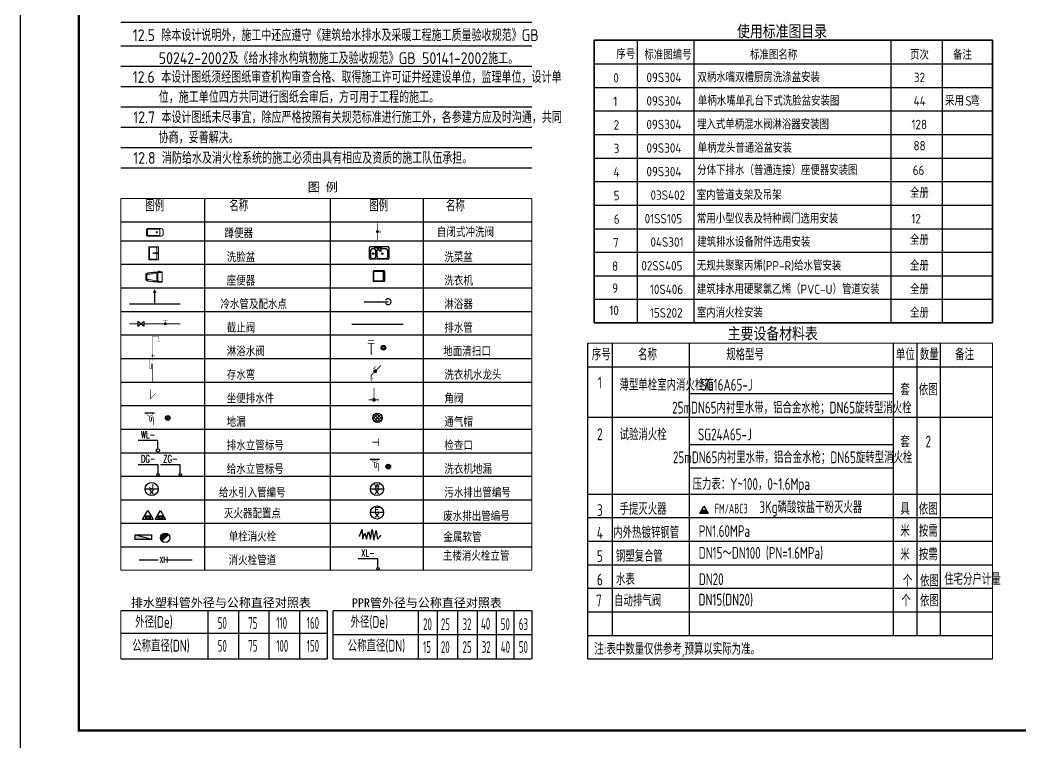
# Model space of a CAD drawing. Extents: x -287580 to -53108, y -522338 to -82629.
# Drawn here: x -265243 to -222749, y -316940 to -286238 of the extents above; entities that cross this region are included whole.
import ezdxf
from ezdxf.enums import TextEntityAlignment as Align

# ---------------------------------------------------------------- set-up
doc = ezdxf.new("R2010")
doc.units = 0
doc.header["$LTSCALE"] = 1000
doc.header["$MEASUREMENT"] = 0
doc.linetypes.add('DASH', pattern=[0.35, 0.25, -0.1])
for name, color, linetype in [('0js', 3, 'Continuous'), ('EQUIP_污水', 7, 'Continuous'), ('EQUIP_消火栓', 10, 'Continuous'), ('EQUIP_给水', 7, 'Continuous'), ('FIXTURE', 143, 'Continuous'), ('JZ_  PUB_TEXT', 7, 'Continuous'), ('JZ_JIAJU', 7, 'Continuous'), ('LVTRY', 6, 'Continuous'), ('PIPE-消防', 1, 'Continuous'), ('PIPE-给水', 3, 'Continuous'), ('PIPE-雨水', 4, 'Continuous'), ('PUB_TEXT', 7, 'Continuous'), ('PUB_TITLE', 146, 'Continuous'), ('TEXT_消防', 4, 'Continuous'), ('TWT_TEXT', 7, 'Continuous'), ('VALVE_消防', 7, 'Continuous'), ('W', 7, 'Continuous'), ('WP_F_PJ', 7, 'Continuous'), ('WP_G', 3, 'Continuous'), ('WP_G_LGBH', 6, 'Continuous'), ('WP_G_PJ', 7, 'Continuous'), ('WP_P', 2, 'DASH'), ('WP_P_LG', 2, 'Continuous'), ('WP_P_LGBH', 4, 'Continuous'), ('WP_P_PJ', 7, 'Continuous')]:
    doc.layers.add(name, color=color, linetype=linetype)
for name, color, linetype, lineweight in [('JZ_PUB_TEXT', 7, 'Continuous', 9), ('厨房卫生间家具', 5, 'Continuous', 9), ('洁、厨具', 8, 'Continuous', 9)]:
    doc.layers.add(name, color=color, linetype=linetype, lineweight=lineweight)
doc.styles.add('-黑体', font='simhei.ttf', dxfattribs={"width": 0.8})
doc.styles.add('_HZTXT', font='gbenor.shx', dxfattribs={"bigfont": 'gbcbig.shx'})
doc.styles.add('_TWT_CIRCLE', font='COMPLEX', dxfattribs={"width": 1.1, "height": 3, "bigfont": 'HZTXT'})
doc.styles.add('_TWT_DIM', font='gbenor', dxfattribs={"bigfont": 'gbcbig'})
doc.styles.add('_TWT_PIPETEXT', font='SIMPLEX', dxfattribs={"width": 0.8, "height": 1.6, "bigfont": 'HZTXT'})
doc.styles.add('C3', font='txt_____.ttf', dxfattribs={"width": 0.75, "bigfont": 'HZTXT'})
doc.styles.add('DIM_FONT', font='simplex_.ttf', dxfattribs={"width": 0.7, "bigfont": 'GBCBIG'})
doc.styles.add('hnurban', font='gbenor.shx', dxfattribs={"width": 0.8, "bigfont": 'gbcbig.shx'})
doc.styles.add('HZ', font='gbenor.shx', dxfattribs={"bigfont": 'gbcbig.shx'})
doc.styles.add('HZ2', font='ROMAND.SHX', dxfattribs={"width": 0.7, "bigfont": 'HZTXT.SHX'})
doc.styles.get("Standard").update_dxf_attribs({"font": 'gbenor.shx', "bigfont": 'gbcbig.shx'})
doc.styles.add('图签（1）', font='simhei.ttf')
doc.styles.add('给排水字体', font='gbenor.shx', dxfattribs={"bigfont": 'gbcbig.shx'})

# ---------------------------------------------------------------- blocks, each defined once
blk = doc.blocks.new('M_E25ESP')
at = {"color": 0, "linetype": 'ByBlock'}
for p, q in [((0, -307), (0, 307)), ((31, 337), (419, 337)), ((48, 2), (57, -12)), ((59, 31), (163, 70)), ((82, 245), (82, 40)), ((173, 53), (87, -18)), ((358, 307), (143, 307)), ((163, 70), (173, 53)), ((419, -20), (419, 245)), ((450, 307), (450, -307)), ((419, -338), (31, -338)), ((82, -184), (82, -245)), ((143, -82), (358, -82)), ((358, -123), (143, -123)), ((143, -307), (358, -307)), ((419, -245), (419, -184))]:
    blk.add_line(p, q, dxfattribs=at)
for centre, radius in [((51, 61), 20.5), ((251, 112), 25.6), ((51, -61), 20.5), ((51, -143), 20.5), ((251, -210), 25.6)]:
    blk.add_circle(centre, radius, dxfattribs=at)
for centre, radius, start, end in [((31, 307), 30.7, 90, 180), ((66, 12), 20.5, 110.5377, 210), ((143, 245), 61.4, 90, 180), ((358, 245), 61.4, 0, 90), ((419, 307), 30.7, 0, 90), ((31, -307), 30.7, 180, 270), ((74, -2), 20.5, 210, 309.4623), ((143, -20), 61.4, 180, 270), ((143, -184), 61.4, 90, 180), ((143, -245), 61.4, 180, 270), ((358, -20), 61.4, 270, 0), ((358, -184), 61.4, 0, 90), ((358, -245), 61.4, 270, 0), ((419, -307), 30.7, 270, 0)]:
    blk.add_arc(centre, radius, start, end, dxfattribs=at)
at = {"style": 'DIM_FONT', "width": 0.8, "flags": 9}
for tag in ['YSIZE', 'XSIZE']:
    blk.add_attdef(tag, (0, 0), '', height=0.5, dxfattribs=at)
blk = doc.blocks.new('$VA002_1')
blk.add_lwpolyline([(-0.5, 0.4), (-0.5, -0.4), (0.5, 0.4), (0.5, -0.4)], close=True)
at = {"style": 'C3', "width": 0.75, "flags": 1}
for tag in ['UNIT', 'WHAT', 'SPEC']:
    blk.add_attdef(tag, (0, 0), '', height=0.001, dxfattribs=at)
blk = doc.blocks.new('$VA001_1')
at = {"const_width": 15}
for points in [[(-100, 150), (100, 150)], [(0, 150), (0, 0)]]:
    blk.add_lwpolyline(points, dxfattribs=at)
at = {"const_width": 62.5}
blk.add_lwpolyline([(-31, 0, 1), (31, 0, 1)], format="xyb", close=True, dxfattribs=at)
at = {"width": 0.7, "flags": 1}
for tag in ['WHAT', 'SPEC', 'UNIT']:
    blk.add_attdef(tag, (58, 105), '', height=0.001, dxfattribs=at)
blk = doc.blocks.new('$GS010_2')
for points, const_width in [([(170, 0), (170, 400)], 30), ([(0, 0), (320, 0)], 30), ([(318, -60), (318, 70)], 15)]:
    blk.add_lwpolyline(points, dxfattribs=dict(const_width=const_width))
at = {"const_width": 62.5}
blk.add_lwpolyline([(139, 0, -1), (201, 0, -1)], format="xyb", close=True, dxfattribs=at)
at = {"style": 'HZ', "width": 0.7, "flags": 1}
for tag in ['UNIT', 'WHAT', 'SPEC']:
    blk.add_attdef(tag, (0, 0), '', height=0.001, dxfattribs=at)
blk = doc.blocks.new('$GS012_2')
for points, const_width in [([(0, 0), (0, 1600), (400, 1600), (400, 1400)], 30), ([(0, 328), (113, 328)], 5), ([(113, 393), (113, 263)], 15)]:
    blk.add_lwpolyline(points, dxfattribs=dict(const_width=const_width))
at = {"const_width": 5}
blk.add_lwpolyline([(400, 1400), (325, 1270), (475, 1270)], close=True, dxfattribs=at)
at = {"const_width": 62.5}
blk.add_lwpolyline([(-31, 328, 1), (31, 328, 1)], format="xyb", close=True, dxfattribs=at)
at = {"style": 'HZ', "width": 0.7, "flags": 1}
for tag in ['UNIT', 'WHAT', 'SPEC']:
    blk.add_attdef(tag, (0, 0), '', height=0.001, dxfattribs=at)
blk = doc.blocks.new('$GS003_3')
for points, const_width in [([(0, 0), (-318, -318), (-318, -398)], 30), ([(-254, -116), (-171, -33)], 15), ([(-202, -186), (-202, -64)], 10), ([(-318, -398), (-254, -424), (-365, -443), (-295, -472), (-333, -483), (-304, -501), (-320, -518)], 10)]:
    blk.add_lwpolyline(points, dxfattribs=dict(const_width=const_width))
at = {"const_width": 62.5}
blk.add_lwpolyline([(-217, -186, 1), (-155, -186, 1)], format="xyb", close=True, dxfattribs=at)
at = {"style": 'HZ', "width": 0.7, "flags": 1}
for tag in ['UNIT', 'WHAT', 'SPEC']:
    blk.add_attdef(tag, (0, 0), '', height=0.001, dxfattribs=at)
blk = doc.blocks.new('2131')
for p, q in [((-145, -39), (39, 145)), ((-39, -145), (145, 39)), ((44, 44), (106, 106)), ((-106, -106), (-44, -44))]:
    blk.add_line(p, q)
for radius in [150, 61.7]:
    blk.add_circle((0, 0), radius)
blk = doc.blocks.new('$PS001_0')
for p, q in [((-0.48, -0.12), (0.12, 0.48)), ((-0.35, -0.35), (0.35, 0.35)), ((-0.12, -0.49), (0.49, 0.12))]:
    blk.add_line(p, q)
blk.add_circle((0, 0), 0.5)
at = {"style": 'HZ', "width": 0.7, "flags": 1}
for tag in ['UNIT', 'WHAT', 'SPEC']:
    blk.add_attdef(tag, (0, 0), '', height=0.001, dxfattribs=at)
blk = doc.blocks.new('$LIGUAN')
at = {"color": 0, "linetype": 'Continuous'}
blk.add_circle((0, 0), 0.5, dxfattribs=at)
at = {"color": 0, "flags": 1}
for tag in ['THICK', 'BG_D', 'BG_T']:
    blk.add_attdef(tag, (0, 0), '', height=0.0001, dxfattribs=at)
blk = doc.blocks.new('$lvtry$00000168')
at = {"color": 0}
blk.add_line((0, 0), (0, -395), dxfattribs=at)
blk.add_arc((0, -395), 50, 121.0332, 58.9668, dxfattribs=at)
for p in [(0, 0), (0, -223)]:
    blk.add_point(p, dxfattribs=at)
blk = doc.blocks.new('$ATTACHMENT$00000053')
at = {"const_width": 30}
blk.add_lwpolyline([(0, 0), (0, 946, 1), (-75, 946), (-75, 746, -1), (-150, 746), (-150, 1244)], format="xyb", dxfattribs=at)
blk = doc.blocks.new('$ATTACHMENT$00000063')
at = {"const_width": 30}
blk.add_lwpolyline([(0, 0), (-283, -283), (-283, 217)], dxfattribs=at)
blk = doc.blocks.new('$ATTACHMENT$00000073')
at = {"const_width": 20}
for points in [[(0, 0), (150, 0)], [(150, 90), (150, -90)]]:
    blk.add_lwpolyline(points, dxfattribs=at)
blk = doc.blocks.new('$plan$00000401')
at = {"layer": 'JZ_JIAJU'}
for p, q in [((-276, 0), (276, 0)), ((-300, -576), (-300, -24)), ((-276, -528), (-276, -36)), ((-264, -24), (264, -24)), ((264, -540), (-264, -540)), ((276, -36), (276, -528)), ((300, -24), (300, -576)), ((276, -600), (-276, -600))]:
    blk.add_line(p, q, dxfattribs=at)
at = {"layer": 'JZ_JIAJU', "lineweight": 13}
blk.add_line((-218, -582), (-242, -558), dxfattribs=at)
at = {"layer": 'JZ_JIAJU'}
for centre, radius in [((-230, -570), 23.2), ((234, -568), 17.2)]:
    blk.add_circle(centre, radius, dxfattribs=at)
at = {"layer": 'JZ_JIAJU', "lineweight": 13}
blk.add_circle((-230, -570), 17.2, dxfattribs=at)
at = {"layer": 'JZ_JIAJU'}
for centre, radius, start, end in [((-276, -24), 24, 90, 180), ((276, -24), 24, 0, 90), ((-264, -36), 12, 90, 180), ((-264, -528), 12, 180, 270), ((264, -36), 12, 0, 90), ((264, -528), 12, 270, 0), ((-276, -576), 24, 180, 270), ((276, -576), 24, 270, 0)]:
    blk.add_arc(centre, radius, start, end, dxfattribs=at)
blk = doc.blocks.new('$PS024_1')
blk.add_line((-348, 500), (52, 500))
for points, const_width in [([(-275, 500, 1.067664), (-25, 500)], 20), ([(0, 0), (0, 288, 1), (-75, 288), (-75, 188, -1), (-150, 188), (-150, 367)], 30)]:
    blk.add_lwpolyline(points, format="xyb", dxfattribs=dict(const_width=const_width))
blk.add_lwpolyline([(-205, 500, 20, 20, 1.159101), (-95, 500, 20, 20, 1.067664)], format="xyseb")
at = {"style": 'HZ', "width": 0.7, "flags": 1}
for tag in ['WHAT', 'SPEC', 'UNIT']:
    blk.add_attdef(tag, (0, 0), '', height=0.001, dxfattribs=at)
blk = doc.blocks.new('$PS020_1')
blk.add_line((-348, 500), (52, 500))
for points, const_width in [([(-275, 500, 1.067664), (-25, 500)], 20), ([(0, 0), (0, 288, 1), (-75, 288), (-75, 188, -1), (-150, 188), (-150, 367)], 30)]:
    blk.add_lwpolyline(points, format="xyb", dxfattribs=dict(const_width=const_width))
at = {"style": 'HZ', "width": 0.7, "flags": 1}
for tag in ['UNIT', 'WHAT', 'SPEC']:
    blk.add_attdef(tag, (0, 0), '', height=0.001, dxfattribs=at)
blk = doc.blocks.new('$PS013_2')
for p, q in [((0.12, 0.01), (-0.49, 0.62)), ((-0.48, 0.38), (0.12, 0.98)), ((-0.35, 0.15), (0.35, 0.85)), ((0.35, 0.15), (-0.35, 0.85)), ((0.48, 0.38), (-0.12, 0.98)), ((-0.12, 0.01), (0.49, 0.62))]:
    blk.add_line(p, q)
blk.add_circle((0, 0.5), 0.5)
blk = doc.blocks.new('$plan$00001615')
for p, q in [((0, 215), (0, -215)), ((12, 190), (2, 220)), ((10, 184), (10, -184)), ((178, 185), (200, 206)), ((227, 142), (417, 134)), ((234, 194), (420, 186)), ((660, 66), (660, -66)), ((680, 81), (680, -81)), ((705, 80), (705, -80)), ((12, -190), (2, -220)), ((110, -214), (110, -221)), ((110, -221), (110, -244)), ((120, -204), (155, -204)), ((120, -254), (155, -254)), ((165, -214), (165, -218)), ((165, -218), (165, -244)), ((178, -185), (200, -206)), ((227, -142), (417, -134)), ((234, -194), (420, -186))]:
    blk.add_line(p, q)
for centre, radius, start, end in [((10, 215), 10, 88.4768, 180), ((-156, -5219), 5446, 81.8474, 88.2504), ((20, 184), 10, 88.346, 180), ((-117, -4544), 4740, 86.5159, 88.346), ((171, 178), 10, 5.8406, 86.5159), ((-1566, 0), 1756, 354.1594, 5.8406), ((189, 206), 11, 1.796, 75.8461), ((-1566, 0), 1778, 353.3507, 6.6493), ((-117, -4544), 4760, 81.1939, 86.1869), ((234, 174), 20, 87.5258, 185.5247), ((-1566, 0), 1788, 354.4753, 5.5247), ((227, 137), 5, 87.5258, 184.3804), ((-1566, 0), 1793, 355.6196, 4.3804), ((-117, -4544), 4708, 80.9226, 83.4971), ((600, 81), 80, 0, 81.1939), ((611, 78), 94.1, 1.0232, 86.7366), ((620, 66), 40, 0, 80.9226), ((10, -215), 10, 180, 271.5232), ((20, -184), 10, 180, 271.654), ((-117, 4544), 4770, 271.5232, 272.7219), ((-117, 4544), 4740, 271.654, 273.4841), ((120, -214), 10, 90, 180), ((120, -244), 10, 180, 270), ((155, -214), 10, 0, 90), ((155, -244), 10, 270, 0), ((-230, 5909), 6140, 273.6867, 277.9206), ((171, -178), 10, 273.4841, 354.1594), ((189, -206), 11, 284.1539, 358.204), ((-117, 4544), 4760, 273.8131, 278.8061), ((234, -174), 20, 174.4753, 272.4742), ((227, -137), 5, 175.6196, 272.4742), ((-117, 4544), 4708, 276.5029, 279.0774), ((600, -81), 80, 278.8061, 0), ((611, -78), 94.1, 273.2634, 358.9768), ((620, -66), 40, 279.0774, 0)]:
    blk.add_arc(centre, radius, start, end)
blk = doc.blocks.new('A$C12722381')
at = {"layer": '洁、厨具'}
for p, q in [((0, 550), (0, 0)), ((420, 550), (0, 550)), ((339, 524), (35, 524)), ((35, 524), (35, 26)), ((339, 290), (339, 524)), ((420, 290), (420, 550)), ((0, 0), (420, 0)), ((35, 26), (339, 26)), ((254, 290), (254, 260)), ((254, 290), (420, 290)), ((254, 260), (420, 260)), ((339, 26), (339, 260)), ((420, 290), (420, 260)), ((420, 0), (420, 260))]:
    blk.add_line(p, q, dxfattribs=at)
at = {"layer": '洁、厨具', "extrusion": (0, 0, -1)}
for major_axis, start_param, end_param in [((-10.3, 10.3), 2.356194490165149, 8.639379797344734), ((7.39, 7.39), 0.785398, 7.068583)]:
    blk.add_ellipse((202, 275), major_axis=major_axis, ratio=1, start_param=start_param, end_param=end_param, dxfattribs=at)
blk = doc.blocks.new('$PS003_0')
blk.add_lwpolyline([(-0.27, 0.24), (0.27, 0.24), (0.27, -0.26), (-0.27, -0.26)], close=True)
blk.add_circle((0, 0), 0.5)
at = {"style": 'HZ', "width": 0.7, "flags": 1}
for tag in ['UNIT', 'WHAT', 'SPEC']:
    blk.add_attdef(tag, (0, 0), '', height=0.001, dxfattribs=at)
blk = doc.blocks.new('$ATTACHMENT$00000067')
for points, const_width in [([(-125, 407), (125, 407)], 20), ([(-100, 500), (100, 500)], 20), ([(0, 407), (0, 0)], 30)]:
    blk.add_lwpolyline(points, dxfattribs=dict(const_width=const_width))
at = {"style": 'HZ', "width": 0.7, "flags": 1}
for tag in ['UNIT', 'WHAT', 'SPEC']:
    blk.add_attdef(tag, (0, 0), '', height=0.001, dxfattribs=at)
blk = doc.blocks.new('255ads')
at = {"layer": 'WP_P_LG', "color": 6, "const_width": 25}
for points in [[(-530227, -207909), (-530297, -207909)], [(-530262, -207859), (-530262, -208164)]]:
    blk.add_lwpolyline(points, dxfattribs=at)
blk = doc.blocks.new('$QC006_2')
for points in [[(0, 260), (150, 0), (-150, 0)], [(-57, 109), (67, 109), (67, 19), (-57, 19)]]:
    blk.add_lwpolyline(points, close=True)
for points in [[(-57, 109), (67, 109), (67, 19), (-57, 109)], [(67, 19), (-57, 109), (-57, 19), (67, 109)], [(67, 109), (67, 19), (-57, 109), (-57, 19)]]:
    blk.add_solid(points)
at = {"style": 'HZ', "flags": 1}
for tag in ['UNIT', 'WHAT', 'SPEC']:
    blk.add_attdef(tag, (0, 0), '', height=0.001, dxfattribs=at)
at = {"style": 'HZ', "width": 0.7}
blk.add_attdef('TXT', (227, -1), '', height=250, dxfattribs=at)
blk = doc.blocks.new('$VALVE$00000546')
for p, q in [((-371, -30), (-282, 187)), ((-282, 187), (-271, -153)), ((-271, -153), (-183, 65)), ((-183, 65), (-127, -153)), ((-127, -153), (-55, 121)), ((-55, 121), (17, -153)), ((17, -153), (72, 191)), ((72, 191), (131, -191)), ((131, -191), (211, 154)), ((211, 154), (261, -156)), ((261, -156), (371, -30))]:
    blk.add_line(p, q)
for p in [(-371, -30), (371, -30)]:
    blk.add_point(p)
blk = doc.blocks.new('$QC001_2')
blk.add_line((-141, 59), (141, 341))
at = {"const_width": 200}
blk.add_lwpolyline([(71, 271, 0.668179), (-100, 200, 0.198912), (-71, 129, 1)], format="xyb", dxfattribs=at)
blk.add_circle((0, 200), 200)
at = {"style": 'HZ', "flags": 1}
for tag in ['UNIT', 'WHAT', 'SPEC']:
    blk.add_attdef(tag, (0, 0), '', height=0.0008, dxfattribs=at)
blk = doc.blocks.new('$TwtSys$00000434')
for p, q in [((-0.5, 0.5), (-0.5, -0.5)), ((-0.5, -0.5), (0.5, 0.5)), ((0.5, 0.5), (-0.5, 0.5)), ((0.5, -0.5), (0.5, 0.5)), ((-0.5, -0.5), (0.5, -0.5))]:
    blk.add_line(p, q)
blk.add_solid([(0.5, -0.5), (0.5, 0.5), (-0.5, -0.5)])
blk = doc.blocks.new('$lvtry$00000200')
at = {"color": 0}
for p, q in [((-110, -40, 0), (-110, -470, 0)), ((100, -30, 0), (-100, -30, 0)), ((110, -470, 0), (110, -40, 0))]:
    blk.add_line(p, q, dxfattribs=at)
at = {"color": 0, "elevation": 0}
blk.add_lwpolyline([(100, 0), (-100, 0, 0.414214), (-140, -40), (-140, -480, 0.414214), (-30, -590), (30, -590, 0.414214), (140, -480), (140, -40, 0.414214)], format="xyb", close=True, dxfattribs=at)
blk.add_lwpolyline([(140, -470), (-140, -470)], dxfattribs=at)
at = {"color": 0}
blk.add_circle((0, -359, 0), 20, dxfattribs=at)
for centre, start, end in [((-100, -40, 0), 90, 180), ((100, -40, 0), 0, 90)]:
    blk.add_arc(centre, 10, start, end, dxfattribs=at)
for p in [(0, 0), (0, -359, 0)]:
    blk.add_point(p, dxfattribs=at)
blk = doc.blocks.new('$ATTACHMENT$00000131')
for points, const_width in [([(0, 0), (0, -700)], 30), ([(0, -350), (100, -350)], 10), ([(100, -290), (100, -420)], 15), ([(150, -290), (150, -420)], 15)]:
    blk.add_lwpolyline(points, dxfattribs=dict(const_width=const_width))
at = {"const_width": 62.5}
blk.add_lwpolyline([(-1, -380, 1), (-1, -317, 1)], format="xyb", close=True, dxfattribs=at)

msp = doc.modelspace()

# ---------------------------------------------------------------- hatches: boundary and pattern name
at = {"layer": 'PIPE-给水'}
for points in [[(-250630.3, -311318.8), (-250630.3, -311293.8), (-250655.3, -311293.8)], [(-250630.3, -311318.8), (-250655.3, -311318.8), (-250655.3, -311293.8)], [(-253224.5, -313370.8), (-253224.5, -313395.8), (-253199.5, -313395.8)], [(-253224.5, -313370.8), (-253199.5, -313370.8), (-253199.5, -313395.8)]]:
    msp.add_hatch(color=256, dxfattribs=at).paths.add_polyline_path(points)

# ---------------------------------------------------------------- linework, layer by layer
at = {"elevation": -397.6}
for points in [[(-236207.9, -306877.6), (-236027.9, -307189.4), (-236387.9, -307189.4)], [(-236276.5, -307058.9), (-236127.7, -307058.9), (-236127.7, -307166.9), (-236276.5, -307166.9)]]:
    msp.add_lwpolyline(points, close=True, dxfattribs=at)
for points in [[(-236276.5, -307058.9, -397.6), (-236127.7, -307058.9, -397.6), (-236127.7, -307166.9, -397.6), (-236276.5, -307058.9, -397.6)], [(-236127.7, -307166.9, -397.6), (-236276.5, -307058.9, -397.6), (-236276.5, -307166.9, -397.6), (-236127.7, -307058.9, -397.6)], [(-236127.7, -307058.9, -397.6), (-236127.7, -307166.9, -397.6), (-236276.5, -307058.9, -397.6), (-236276.5, -307166.9, -397.6)]]:
    msp.add_solid(points)
at = {"layer": '0js', "color": 249}
for p, q in [((-260966, -286330.9), (-243515.5, -286330.9)), ((-240872.5, -287099, -397.6), (-223956, -287099, -397.6)), ((-239041.4, -287099, -397.6), (-239041.4, -299099, -397.6)), ((-236641.4, -287099, -397.6), (-236641.4, -299099, -397.6)), ((-228271.5, -287099, -397.6), (-228271.5, -299099, -397.6)), ((-226101.2, -287099, -397.6), (-226101.2, -299099, -397.6)), ((-260966, -287330.9), (-243515.5, -287330.9)), ((-240872.5, -288099, -397.6), (-223956, -288099, -397.6)), ((-260966, -288194.7), (-243515.5, -288194.7)), ((-260966, -289058.5), (-243515.5, -289058.5)), ((-240872.5, -289099, -397.6), (-223956, -289099, -397.6)), ((-260966, -289922.3), (-243515.5, -289922.3)), ((-240872.5, -290099, -397.6), (-223956, -290099, -397.6)), ((-226101.2, -290099, -397.6), (-226101.2, -294099, -397.6)), ((-260966, -290786.1), (-243515.5, -290786.1)), ((-240872.5, -291099, -397.6), (-223956, -291099, -397.6)), ((-260966, -291649.9), (-243515.5, -291649.9)), ((-240872.5, -292099, -397.6), (-223956, -292099, -397.6)), ((-260966, -292513.7), (-243515.5, -292513.7)), ((-240872.5, -293099, -397.6), (-223956, -293099, -397.6)), ((-240872.5, -294099, -397.6), (-223956, -294099, -397.6)), ((-240872.5, -295099, -397.6), (-223956, -295099, -397.6)), ((-240872.5, -296099, -397.6), (-223956, -296099, -397.6)), ((-240872.5, -297099, -397.6), (-223956, -297099, -397.6)), ((-240872.5, -297099, -397.6), (-223956, -297099, -397.6)), ((-240872.5, -298099, -397.6), (-223956, -298099, -397.6)), ((-240872.5, -298099, -397.6), (-223956, -298099, -397.6)), ((-240108.7, -299959.7, -397.6), (-240108.7, -312370.8, -397.6)), ((-236829.9, -299959.7, -397.6), (-236829.9, -312370.8, -397.6)), ((-228168.4, -299959.7, -397.6), (-228168.4, -305261, -397.6)), ((-227168.4, -299959.7, -397.6), (-227168.4, -305261, -397.6)), ((-226177.6, -299959.7, -397.6), (-226177.6, -312370.8, -397.6)), ((-241143.3, -300959.7, -397.6), (-223956, -300959.7, -397.6)), ((-236829.9, -302099.9, -397.6), (-228168.4, -302099.9, -397.6)), ((-228168.4, -302118.1, -397.6), (-228168.4, -302300.9, -397.6)), ((-241143.3, -303099.9, -397.6), (-223956, -303099.9, -397.6)), ((-236829.9, -304261, -397.6), (-228168.4, -304261, -397.6)), ((-236829.9, -305261, -397.6), (-228168.4, -305261, -397.6)), ((-228168.4, -305261, -397.6), (-228168.4, -312370.8, -397.6)), ((-227168.4, -305261, -397.6), (-227168.4, -312370.8, -397.6)), ((-241143.3, -306370.8, -397.6), (-223956, -306370.8, -397.6)), ((-241143.3, -307370.8, -397.6), (-223956, -307370.8, -397.6)), ((-241143.3, -307370.8, -397.6), (-223956, -307370.8, -397.6)), ((-241143.3, -308370.8, -397.6), (-223956, -308370.8, -397.6)), ((-241143.3, -308370.8, -397.6), (-225755.1, -308370.8, -397.6)), ((-241143.3, -309370.8, -397.6), (-223956, -309370.8, -397.6)), ((-241143.3, -309370.8, -397.6), (-223956, -309370.8, -397.6)), ((-241143.3, -310370.8, -397.6), (-225755.1, -310370.8, -397.6)), ((-225755.1, -310370.8, -397.6), (-223956, -310370.8, -397.6)), ((-225755.1, -310370.8, -397.6), (-223956, -310370.8, -397.6)), ((-241143.3, -311370.8, -397.6), (-223956, -311370.8, -397.6)), ((-241143.3, -312370.8, -397.6), (-223956, -312370.8, -397.6)), ((-225755.1, -312370.8, -397.6), (-223956, -312370.8, -397.6))]:
    msp.add_line(p, q, dxfattribs=at)
at = {"layer": '0js', "color": 5, "linetype": 'DASH'}
msp.add_line((-241143.3, -308370.8, -397.6), (-228168.4, -308370.8, -397.6), dxfattribs=at)
at = {"layer": '0js'}
msp.add_line((-241143.3, -313370.8, -397.6), (-223956, -313370.8, -397.6), dxfattribs=at)
at = {"layer": '0js', "const_width": 50}
for points, elevation in [([(-241143.3, -299959.7), (-223956, -299959.7)], -397.6), ([(-241143.3, -299959.7), (-241143.3, -313370.8)], -397.6), ([(-223956, -299959.7), (-223956, -313370.8)], 126.9), ([(-241143.3, -313370.8), (-223956, -313370.8)], -397.6)]:
    msp.add_lwpolyline(points, dxfattribs=dict(at, elevation=elevation))
at = {"layer": 'JZ_  PUB_TEXT'}
msp.add_line((-227168.4, -302118.1, -397.6), (-227168.4, -302300.9, -397.6), dxfattribs=at)
at = {"layer": 'PIPE-消防', "linetype": 'Continuous', "const_width": 50}
for points in [[(-260195.2, -309166.8), (-259369.7, -309166.8)], [(-259010.6, -309166.8), (-257931.8, -309166.8)]]:
    msp.add_lwpolyline(points, dxfattribs=at)
at = {"layer": 'PIPE-给水'}
msp.add_line((-240371.1, -287099, -397.6), (-224442.7, -287099, -397.6), dxfattribs=at)
at = {"layer": 'PIPE-给水', "const_width": 70}
msp.add_lwpolyline([(-240872.5, -287093.2), (-240872.5, -299099)], dxfattribs=at)
for points, elevation in [([(-240872.5, -287099), (-223956, -287099)], -397.6), ([(-223956, -287089.2), (-223956, -299099)], 126.9), ([(-240872.5, -299099), (-223956, -299099)], -397.6)]:
    msp.add_lwpolyline(points, dxfattribs=dict(at, elevation=elevation))
at = {"layer": 'PIPE-雨水', "color": 249, "linetype": 'ByBlock'}
for p, q in [((-257411.5, -293816), (-257411.5, -309601.9)), ((-252077.3, -293816), (-252077.3, -309601.9)), ((-248121.9, -293816), (-248121.9, -309601.9)), ((-260966, -294810.7), (-243515.5, -294810.7)), ((-260966, -295611.7), (-243515.5, -295611.7)), ((-260966, -296611.7), (-243515.5, -296611.7)), ((-260966, -297611.7), (-243515.5, -297611.7)), ((-260966, -298611.7), (-243515.5, -298611.7)), ((-260966, -299611.7), (-243515.5, -299611.7)), ((-260966, -300611.7), (-243515.5, -300611.7)), ((-260966, -301611.7), (-243515.5, -301611.7)), ((-260966, -302611.7), (-243515.5, -302611.7)), ((-260966, -303611.7), (-243515.5, -303611.7)), ((-260966, -304611.7), (-243515.5, -304611.7)), ((-260966, -305611.7), (-243515.5, -305611.7)), ((-260966, -306611.7), (-243515.5, -306611.7)), ((-260966, -307611.7), (-243515.5, -307611.7)), ((-260966, -308611.7), (-243515.5, -308611.7)), ((-257269.1, -311318.8), (-257269.1, -313370.8)), ((-255973, -311318.8), (-255973, -313370.8)), ((-254677.1, -311318.8), (-254677.1, -313370.8)), ((-253381.1, -311318.8), (-253381.1, -313370.8)), ((-248340.1, -311318.8), (-248340.1, -313370.8)), ((-247527.1, -311318.8), (-247527.1, -313370.8)), ((-246672.7, -311318.8), (-246672.7, -313370.8)), ((-245831.8, -311318.8), (-245831.8, -313370.8)), ((-245032.4, -311318.8), (-245032.4, -313370.8)), ((-244273.9, -311318.8), (-244273.9, -313370.8)), ((-252195.5, -312290.8), (-260966, -312290.8)), ((-243515.5, -312344.8), (-251955.8, -312344.8))]:
    msp.add_line(p, q, dxfattribs=at)
at = {"layer": 'PIPE-雨水', "linetype": 'ByBlock'}
for p, q in [((-260966, -295611.7), (-249647.5, -295611.7)), ((-243515.5, -311318.8), (-243515.5, -313370.8))]:
    msp.add_line(p, q, dxfattribs=at)
at = {"layer": 'PIPE-雨水', "linetype": 'ByBlock', "const_width": 50}
for points in [[(-260966, -293816), (-243515.5, -293816)], [(-260966, -293816), (-260966, -309601.9)], [(-243515.5, -293816), (-243515.5, -309601.9)], [(-260966, -309601.9), (-243515.5, -309601.9)], [(-260966, -311318.8), (-260966, -313370.8)], [(-260966, -311318.8), (-252195.5, -311318.8)], [(-252195.5, -311318.8), (-252195.5, -313370.8)], [(-251955.8, -311318.8), (-251955.8, -313370.8)], [(-251955.8, -311318.8), (-243515.5, -311318.8)], [(-243515.5, -311318.8), (-243515.5, -313370.8)], [(-252195.5, -313370.8), (-260966, -313370.8)], [(-243515.5, -313370.8), (-251955.8, -313370.8)]]:
    msp.add_lwpolyline(points, dxfattribs=at)
at = {"layer": 'PUB_TITLE'}
msp.add_lwpolyline([(-265242.7, -317415.5), (-181142.7, -317415.5), (-181142.7, -258015.5), (-265242.7, -258015.5)], close=True, dxfattribs=at)
at = {"layer": 'PUB_TITLE', "const_width": 100}
msp.add_lwpolyline([(-262742.7, -316415.5), (-182142.7, -316415.5), (-182142.7, -259015.5), (-262742.7, -259015.5)], close=True, dxfattribs=at)
at = {"layer": 'WP_G', "const_width": 50}
for points in [[(-260606.8, -298296.3), (-258440.1, -298296.3)], [(-260606.8, -299138.4), (-260235, -299138.4)], [(-259985, -299138.4), (-258440.1, -299138.4)]]:
    msp.add_lwpolyline(points, dxfattribs=at)
at = {"layer": 'WP_G_LGBH', "color": 6}
for points in [[(-259382, -305494.8), (-259382, -305123.1), (-260222, -305123.1)], [(-258437.4, -305494.8), (-258437.4, -305123.1), (-259277.4, -305123.1)], [(-250049.8, -309492.2), (-250049.8, -309120.5), (-250889.8, -309120.5)]]:
    msp.add_lwpolyline(points, dxfattribs=at)
at = {"layer": 'WP_P', "ltscale": 2, "const_width": 50}
msp.add_lwpolyline([(-251159.7, -299159.9), (-248975.3, -299159.9)], dxfattribs=at)
at = {"layer": 'WP_P_LGBH'}
for p, q in [((-259374.4, -306156.1), (-259934.4, -306156.1)), ((-249807.7, -306156.1), (-250367.7, -306156.1)), ((-249807.7, -307156.1), (-250367.7, -307156.1))]:
    msp.add_line(p, q, dxfattribs=at)
at = {"layer": 'WP_P_LGBH', "color": 6}
msp.add_lwpolyline([(-259386.1, -304446.3), (-259386.1, -304097.6), (-260226.1, -304097.6)], dxfattribs=at)
at = {"layer": 'WP_P_LGBH'}
for centre in [(-259654.4, -306156.1), (-250087.7, -306156.1), (-250087.7, -307156.1)]:
    msp.add_circle(centre, 280, dxfattribs=at)

# ---------------------------------------------------------------- block references
at = {"layer": 'EQUIP_污水'}
for name, p, xscale, yscale, zscale in [('$ATTACHMENT$00000067', (-250336.6, -300457), 1.200000000186265, 1.200000000186265, 1.200000000186265), ('$ATTACHMENT$00000053', (-259609.7, -301621.1), 0.7999999998137355, 0.7999999998137355, 0.7999999998137355), ('$ATTACHMENT$00000063', (-259479.3, -302098.3), 0.7999999998137355, 0.7999999998137355, 0.7999999998137355), ('$ATTACHMENT$00000073', (-250288, -304166.2), 1.799999999813735, 1.799999999813735, 1.799999999813735)]:
    msp.add_blockref(name, p, dxfattribs=dict(at, xscale=xscale, yscale=yscale, zscale=zscale))
at = {"layer": 'EQUIP_消火栓', "linetype": 'Continuous', "xscale": -700, "yscale": 200, "zscale": 700}
msp.add_blockref('$TwtSys$00000434', (-260010.4, -308204.9), dxfattribs=at)
at = {"layer": 'EQUIP_给水'}
msp.add_blockref('$ATTACHMENT$00000131', (-250069.6, -294877.3), dxfattribs=at)
at = {"layer": 'FIXTURE', "color": 4, "xscale": 1.200000000009043, "yscale": 1.200000000009043, "zscale": 1.200000000009043, "rotation": 270.0005515400282}
msp.add_blockref('M_E25ESP', (-249995.9, -295858.3), dxfattribs=at)
at = {"layer": 'LVTRY', "xscale": 2.5, "yscale": 2.5, "zscale": 2.5, "rotation": 90.00000000002926}
msp.add_blockref('$lvtry$00000168', (-250605.7, -298201.1), dxfattribs=at)
at = {"layer": 'PIPE-雨水', "xscale": 0.7800000000279397, "yscale": 0.7800000000279397, "zscale": 0.7800000000279397, "rotation": 90.00000000002926}
msp.add_blockref('$plan$00000401', (-250241, -297113.3), dxfattribs=at)
at = {"layer": 'VALVE_消防', "xscale": -1.199999999895013, "yscale": -1.199999999895013, "zscale": 1.2, "rotation": 180.0009768593764}
msp.add_blockref('$VALVE$00000546', (-250382.4, -308102.4), dxfattribs=at)
at = {"layer": 'W', "color": 6}
for p, xscale, yscale, zscale in [((-259386.1, -304516.3), 140, 140, 140), ((-259382, -305544.8), 100, 100, 100), ((-258437.4, -305544.8), 100, 100, 100), ((-250049.8, -309542.2), 100, 100, 100)]:
    msp.add_blockref('$LIGUAN', p, dxfattribs=dict(at, xscale=xscale, yscale=yscale, zscale=zscale))
at = {"layer": 'WP_F_PJ', "xscale": 1.5, "yscale": 1.5, "zscale": 1.5}
for p in [(-259819.9, -307451), (-259285.8, -307451)]:
    msp.add_blockref('$QC006_2', p, dxfattribs=at)
at = {"layer": 'WP_F_PJ'}
msp.add_blockref('$QC001_2', (-259077.2, -308423.6), dxfattribs=at)
at = {"layer": 'WP_G', "xscale": 2, "yscale": 2, "zscale": 2}
msp.add_blockref('255ads', (801001, 118032.7), dxfattribs=at)
at = {"layer": 'WP_G_PJ'}
for name, p, xscale, yscale, zscale in [('$VA002_1', (-260110, -299138.4), 250, 250, 250), ('$GS012_2', (-259619.6, -300703.2, 900), 0.6500000059604645, 0.6500000059604645, 0.6500000059604645), ('$GS003_3', (-249918.4, -300904.7, 1000), 1.300000011920929, 1.300000011920929, 1.300000011920929), ('$GS010_2', (-250436.3, -302371.2), 1.300000011920929, 1.300000011920929, 1.300000011920929)]:
    msp.add_blockref(name, p, dxfattribs=dict(at, xscale=xscale, yscale=yscale, zscale=zscale))
msp.add_blockref('$VA001_1', (-259075.8, -299138.4), dxfattribs=at)
at = {"layer": 'WP_P_PJ'}
for name, p, xscale, yscale, zscale in [('$PS003_0', (-249812.8, -300156.2), 200, 200, 200), ('$PS020_1', (-259582.5, -303440.1), 1.040000000037253, 1.040000000037253, 1.040000000037253), ('$PS013_2', (-250071.3, -303328.5), 400, 400, 400), ('$PS001_0', (-258967.7, -303137.9), 200, 200, 200), ('$PS024_1', (-250029.2, -305402.5), 1.040000000037253, 1.040000000037253, 1.040000000037253), ('2131', (-249609.5, -305201.1), 0.6666666567325592, 0.6666666567325592, 0.6666666567325592)]:
    msp.add_blockref(name, p, dxfattribs=dict(at, xscale=xscale, yscale=yscale, zscale=zscale))
at = {"layer": '厨房卫生间家具', "xscale": 1.199999999720603, "yscale": 1.199999999720603, "zscale": 1.199999999720603, "rotation": 90.00000000002926}
msp.add_blockref('$lvtry$00000200', (-259867.2, -295253, 0), dxfattribs=at)
at = {"layer": '洁、厨具', "xscale": -1, "rotation": 180}
msp.add_blockref('A$C12722381', (-259777.7, -295865.5, 0), dxfattribs=at)
at = {"layer": '洁、厨具', "rotation": 180.0000000000292}
msp.add_blockref('$plan$00001615', (-259202.1, -297151), dxfattribs=at)

# ---------------------------------------------------------------- texts
at = {"style": 'HZ', "width": 0.7}
msp.add_attdef('FM/ABC3', (-235747, -307190.2, -536.7), '', height=405, dxfattribs=at)
at = {"style": 'HZ', "flags": 1}
for tag, s in [('WHAT', '手提式ABC类干粉灭火器'), ('SPEC', ''), ('UNIT', '个')]:
    msp.add_attdef(tag, (-235633.4, -307189.4, -397.6), s, height=0.0012, dxfattribs=at)
at = {"layer": 'JZ_  PUB_TEXT', "color": 1, "style": '-黑体', "width": 0.8}
for s, p in [('使用标准图目录', (-234801.6, -286962.5, -397.6)), ('主要设备材料表', (-235195.8, -299802.2, -397.6))]:
    msp.add_text(s, height=500, dxfattribs=at).set_placement(p)
at = {"layer": 'JZ_  PUB_TEXT', "style": '给排水字体'}
for s, height, p in [('序号', 400, (-239925.9, -287896.5, -397.6)), ('标准图编号', 400, (-238735.1, -287918.5, -397.6)), ('标准图名称', 400, (-234247.1, -287918.5, -397.6)), ('页次', 400, (-227457.4, -287922.5, -397.6)), ('备注', 400, (-225636.6, -287922.5, -397.6)), ('0', 400, (-240055.7, -288892, -397.6)), ('09S304', 400, (-238648.4, -288874.5, -397.6)), ('双柄水嘴双槽厨房洗涤盆安装', 400, (-236482.7, -288874.5, -397.6)), ('32', 400, (-227293.7, -288874.5, -397.6)), ('1', 400, (-240055.7, -289892, -397.6)), ('09S304', 400, (-238648.4, -289874.5, -397.6)), ('单柄水嘴单孔台下式洗脸盆安装图', 400, (-236462.2, -289874.5, -397.6)), ('44', 400, (-227305.7, -289874.5, -397.6)), ('采用', 400, (-225971.6, -289874.5, -397.6)), ('S', 400, (-225111.2, -289874.5, -397.6)), ('弯', 400, (-224895.8, -289874.5, -397.6)), ('2', 400, (-240040.3, -290892, -397.6)), ('09S304', 400, (-238648.4, -290874.5, -397.6)), ('埋入式单柄混水阀淋浴器安装图', 400, (-236500.8, -290874.5, -397.6)), ('128', 400, (-227397.2, -290874.5, -397.6)), ('3', 400, (-240040.3, -291892, -397.6)), ('09S304', 400, (-238648.4, -291874.5, -397.6)), ('单柄龙头普通浴盆安装', 400, (-236472.8, -291874.5, -397.6)), ('88', 400, (-227311.1, -291776.4, -397.6)), ('4', 400, (-240045.7, -292892, -397.6)), ('09S304', 400, (-238648.4, -292874.5, -397.6)), ('分体下排水（普通连接）座便器安装图', 400, (-236491, -292817.1, -397.6)), ('66', 400, (-227344.4, -292817.1, -397.6)), ('5', 400, (-240040.3, -293892, -397.6)), ('03S402', 400, (-238475.8, -293874.5, -397.6)), ('室内管道支架及吊架', 400, (-236511.7, -293874.5, -397.6)), ('全册', 400, (-227458.7, -293783.9, -397.6)), ('01SS105', 400, (-238725.4, -294874.5, -397.6)), ('常用小型仪表及特种阀门选用安装', 400, (-236508.3, -294874.5, -397.6)), ('12', 400, (-227402.6, -294874.5, -397.6)), ('6', 400, (-240034.9, -294892, -397.6)), ('全册', 400, (-227458.7, -295779.9, -397.6)), ('7', 400, (-240067.5, -295892, -397.6)), ('04S301', 400, (-238478.6, -295867, -397.6)), ('建筑排水设备附件选用安装', 400, (-236491.4, -295867, -397.6)), ('洗脸盆', 425, (-256467.9, -296515.4)), ('洗菜盆', 425, (-247229.4, -296515.4)), ('8', 400, (-240109.3, -296892, -397.6)), ('02SS405', 400, (-238863.9, -296874.5, -397.6)), ('无规共聚聚丙烯(PP-R)给水管安装', 400, (-236508.3, -296874.5, -397.6)), ('全册', 400, (-227458.7, -296874.5, -397.6)), ('座便器', 425, (-256467.9, -297515.4)), ('洗衣机', 425, (-247229.4, -297515.4)), ('9', 400, (-240103.9, -297825.2, -397.6)), ('建筑排水用硬聚氯乙烯（PVC-U）管道安装', 400, (-236508.3, -297874.5, -397.6)), ('全册', 400, (-227458.7, -297874.5, -397.6)), ('10S406 ', 400, (-238502.7, -297874.5, -397.6)), ('冷水管及配水点', 425, (-256734.1, -298515.4)), ('淋浴器', 425, (-247229.4, -298515.4)), ('10', 400, (-240225, -298770.9, -795.2)), ('15S202 ', 400, (-238502.7, -298874.5, -795.2)), ('室内消火栓安装', 400, (-236508.3, -298874.5, -795.2)), ('全册', 400, (-227458.7, -298874.5, -795.2)), ('截止阀', 425, (-256467.9, -299515.4)), ('排水管', 425, (-247229.4, -299515.4)), ('淋浴水阀', 425, (-256467.9, -300515.4)), ('地面清扫口', 425, (-247274.7, -300515.4)), ('存水弯', 425, (-256467.9, -301515.4)), ('洗衣机水龙头', 425, (-247229.4, -301515.4)), ('坐便排水件', 425, (-256467.9, -302515.4)), ('角阀', 425, (-247229.4, -302515.4)), ('地漏', 425, (-256467.9, -303515.4)), ('通气帽', 425, (-247229.4, -303515.4)), ('排水立管标号', 425, (-256467.9, -304515.4)), ('检查口', 425, (-247229.4, -304515.4)), ('给水立管标号', 425, (-256467.9, -305515.4)), ('洗衣机地漏', 425, (-247229.4, -305515.4)), ('给水引入管编号', 425, (-256796.1, -306515.4)), ('污水排出管编号', 425, (-247229.4, -306515.4)), ('灭火器配置点', 425, (-256588.6, -307402.5)), ('废水排出管编号', 425, (-247280.4, -307515.4)), ('单栓消火栓', 425, (-256385.5, -308386.5)), ('金属软管', 425, (-247268.5, -308405.5)), ('消火栓管道', 425, (-256385.5, -309386.5)), ('主楼消火栓立管  ', 425, (-247291.7, -309200.4))]:
    msp.add_text(s, height=height, dxfattribs=at).set_placement(p)
at = {"layer": 'JZ_  PUB_TEXT', "style": 'hnurban', "width": 0.8}
for s, p in [('图例', (-259929.6, -294368.7)), ('名称', (-256359.4, -294368.7)), ('图例', (-250418.6, -294368.7)), ('名称', (-247158.5, -294368.7)), ('序号', (-240967.8, -300688.2, -397.6)), ('名称', (-239000.8, -300688.2, -397.6)), ('规格型号', (-235261.9, -300688.2, -397.6)), ('单位', (-228055.7, -300688.2, -397.6)), ('数量', (-227043.1, -300688.2, -397.6)), ('备注', (-225543.1, -300688.2, -397.6)), ('薄型单栓室内消火栓箱', (-239791.7, -301976.7, -397.6)), ('试验消火栓', (-239791.7, -304086.5, -397.6)), ('手提灭火器', (-239791.7, -307247.6, -397.6)), ('内外热镀锌钢管', (-240055.7, -308247.6, -397.6)), ('PN1.60MPa', (-236428.1, -308191.1, -397.6)), ('钢塑复合管', (-239949.2, -309247.6, -397.6)), ('DN15～DN100 (PN=1.6MPa)', (-236428.1, -309117.5, -397.6)), ('水表', (-239942.1, -310234.7, -397.6)), ('住宅分户计量', (-226010.4, -310227.9, -397.6)), ('自动排气阀', (-240025.2, -311139.7, -397.6)), ('DN15(DN20)', (-236435.8, -311103.1, -397.6))]:
    msp.add_text(s, height=500, dxfattribs=at).set_placement(p)
at = {"layer": 'JZ_  PUB_TEXT', "style": '给排水字体'}
for s, p in [('蹲便器', (-255956.3, -295500.4)), ('自闭式冲洗阀', (-246331.5, -295455.6))]:
    msp.add_text(s, height=425, dxfattribs=at).set_placement(p, align=Align.CENTER)
at = {"layer": 'JZ_  PUB_TEXT', "style": 'hnurban', "width": 0.8}
for s, p in [('1', (-240626.5, -301889.4, -397.6)), ('SG16A65-J  ', (-235030.8, -301978, -397.6)), ('套', (-227669.7, -302179, -397.6)), ('依图', (-226685.5, -302179, -397.6)), ('25mDN65内衬里水带，铝合金水枪；DN65旋转型消火栓', (-232474.8, -302948.7, -397.6)), ('2', (-240626.5, -304080.7, -397.6)), ('SG24A65-J', (-235319.6, -304087.8, -397.6)), ('套', (-227669.7, -304389.3, -397.6)), ('2', (-226685.5, -304389.3, -397.6)), ('25mDN65内衬里水带，铝合金水枪；DN65旋转型消火栓', (-232441.9, -305058.5, -397.6)), ('压力表：Y~100，0~1.6Mpa', (-234199.2, -306190.7, -397.6)), ('3', (-240626.5, -307300.5, -397.6)), ('3Kg磷酸铵盐干粉灭火器', (-231669.8, -307175.6, -397.6)), ('具', (-227669.7, -307248.9, -397.6)), ('依图', (-226685.5, -307248.9, -397.6)), ('米', (-227669.7, -308179.8, -397.6)), ('按需', (-226685.5, -308179.8, -397.6)), ('4', (-240626.5, -308266.3, -397.6)), ('5', (-240626.5, -309252.6, -397.6)), ('米', (-227669.7, -309179.8, -397.6)), ('按需', (-226685.5, -309179.8, -397.6)), ('6', (-240626.5, -310252.6, -397.6)), ('DN20', (-235898.1, -310236, -397.6)), ('个', (-227561.8, -310300.5, -397.6)), ('依图', (-226634.4, -310300.5, -397.6)), ('个', (-227624, -311141, -397.6)), ('依图', (-226634.4, -311141, -397.6)), ('7', (-240668.6, -311141, -397.6)), ('注:表中数量仅供参考,预算以实际为准。', (-237345.7, -313193.2, -397.6))]:
    msp.add_text(s, height=500, dxfattribs=at).set_placement(p, align=Align.CENTER)
at = {"layer": 'JZ_PUB_TEXT', "lineweight": -2, "style": 'hnurban', "width": 0.8}
for s, p in [('外径(De)', (-260356.4, -312050.4)), ('外径(De)', (-251208.2, -312050.4)), ('公称直径(DN)', (-260480.4, -313059.4)), ('公称直径(DN)', (-251332.1, -313059.4))]:
    msp.add_text(s, height=500, dxfattribs=at).set_placement(p)
at = {"layer": 'PUB_TEXT', "style": '_HZTXT'}
for s, p in [('12.5 除本设计说明外，施工中还应遵守《建筑给水排水及采暖工程施工质量验收规范》GB ', (-260457.4, -287131.7)), ('50242-2002及《给水排水构筑物施工及验收规范》GB 50141-2002施工。', (-259351.6, -288107.4)), ('12.6 本设计图纸须经图纸审查机构审查合格、取得施工许可证并经建设单位，监理单位，设计单', (-260459.7, -288909.4)), ('位，施工单位四方共同进行图纸会审后，方可用于工程的施工。', (-259352.4, -289757.9)), ('12.7 本设计图纸未尽事宜，除应严格按照有关规范标准进行施工外，各参建方应及时沟通，共同', (-260439.3, -290617.6)), ('协商，妥善解决。', (-259357.8, -291472.3)), ('12.8 消防给水及消火栓系统的施工必须由具有相应及资质的施工队伍承担。', (-260439.3, -292345.2))]:
    msp.add_text(s, height=500, dxfattribs=at).set_placement(p)
at = {"layer": 'PUB_TEXT', "color": 2, "style": '图签（1）'}
for s, height, p in [('图 例', 373.42, (-253025.8, -293521.5)), ('排水塑料管外径与公称直径对照表', 373.418, (-260536, -311171.6)), ('PPR管外径与公称直径对照表', 373.418, (-251152.3, -311174.3))]:
    msp.add_text(s, height=height, dxfattribs=at).set_placement(p)
at = {"layer": 'TEXT_消防', "style": '_TWT_PIPETEXT', "width": 0.64}
msp.add_text('XH', height=250, dxfattribs=at).set_placement((-259319.7, -309291.8))
at = {"layer": 'TWT_TEXT', "style": '_TWT_DIM', "width": 0.64}
for s, p in [('50', (-256848.5, -312093.4)), ('75', (-255552.5, -312093.4)), ('110', (-254364.5, -312093.4)), ('160', (-253068.5, -312093.4)), ('20', (-248131, -312143.3)), ('25', (-247374.7, -312143.3)), ('32', (-246454.2, -312143.3)), ('40', (-245671.5, -312126.7)), ('50', (-244832.5, -312143.3)), ('63', (-244065.6, -312143.3)), ('50', (-256848.5, -313065.4)), ('75', (-255552.5, -313065.4)), ('100', (-254364.5, -313065.4)), ('150', (-253068.5, -313065.4)), ('15', (-248131, -313115.3)), ('20', (-247374.7, -313115.3)), ('25', (-246454.2, -313115.3)), ('32', (-245640.4, -313115.3)), ('40', (-244832.5, -313115.3)), ('50', (-244065.6, -313115.3))]:
    msp.add_text(s, height=500, dxfattribs=at).set_placement(p)
at = {"layer": 'WP_G_LGBH', "color": 6, "style": 'HZ2', "width": 0.7}
for s, p in [('DG-', (-259802, -305023.1)), ('ZG-', (-258857.4, -305023.1)), ('XL-', (-250469.8, -309020.5))]:
    msp.add_text(s, height=300, dxfattribs=at).set_placement(p, align=Align.CENTER)
at = {"layer": 'WP_P_LGBH', "color": 6, "style": 'HZ2', "width": 0.7}
msp.add_text('WL-', height=300, dxfattribs=at).set_placement((-259806.1, -303997.6), align=Align.CENTER)
at = {"layer": 'WP_P_LGBH', "style": '_TWT_CIRCLE'}
for s, width, p, p2 in [('J', 2.386364, (-259767.1, -306134.1), (-259541.7, -306134.1)), ('W', 1.193182, (-250200.4, -306119.5), (-249975, -306119.5)), ('X', 1.458333, (-259767.1, -306368), (-259541.7, -306368)), ('X', 1.458333, (-250200.4, -306356.1), (-249975, -306356.1)), ('X', 1.458333, (-250200.4, -307356.1), (-249975, -307356.1)), ('F', 1.640625, (-250200.4, -307119.5), (-249975, -307119.5))]:
    msp.add_text(s, height=180.3, dxfattribs=dict(at, width=width)).set_placement(p, p2, align=Align.FIT)

doc.saveas('drawing.dxf')
